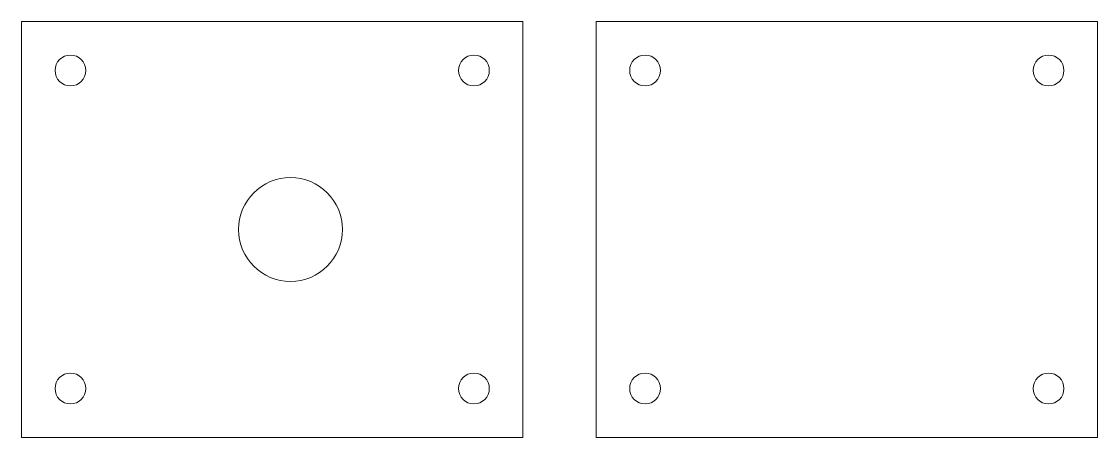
# Model space of a CAD drawing. Header units: inches. Extents: x 0.9 to 5.3, y 0.9 to 2.6.
import ezdxf

# ---------------------------------------------------------------- set-up
doc = ezdxf.new("R2010")
doc.units = ezdxf.units.IN
doc.header["$MEASUREMENT"] = 0
doc.layers.add('Paper', color=7, linetype='Continuous')

msp = doc.modelspace()

# ---------------------------------------------------------------- linework, layer by layer
at = {"layer": 'Paper', "linetype": 'ByBlock', "lineweight": 0, "true_color": 0xff0000}
for p, q in [((0.9, 2.6), (0.9, 0.9)), ((2.95, 2.6), (0.9, 2.6)), ((2.95, 0.9), (2.95, 2.6)), ((3.25, 2.6), (3.25, 0.9)), ((5.3, 2.6), (3.25, 2.6)), ((5.3, 0.9), (5.3, 2.6)), ((0.9, 0.9), (2.95, 0.9)), ((3.25, 0.9), (5.3, 0.9))]:
    msp.add_line(p, q, dxfattribs=at)
for centre, radius in [((1.1, 2.4), 0.063), ((2.75, 2.4), 0.063), ((3.45, 2.4), 0.063), ((5.1, 2.4), 0.063), ((2, 1.75), 0.2125), ((1.1, 1.1), 0.063), ((2.75, 1.1), 0.063), ((3.45, 1.1), 0.063), ((5.1, 1.1), 0.063)]:
    msp.add_circle(centre, radius, dxfattribs=at)

doc.saveas('drawing.dxf')
